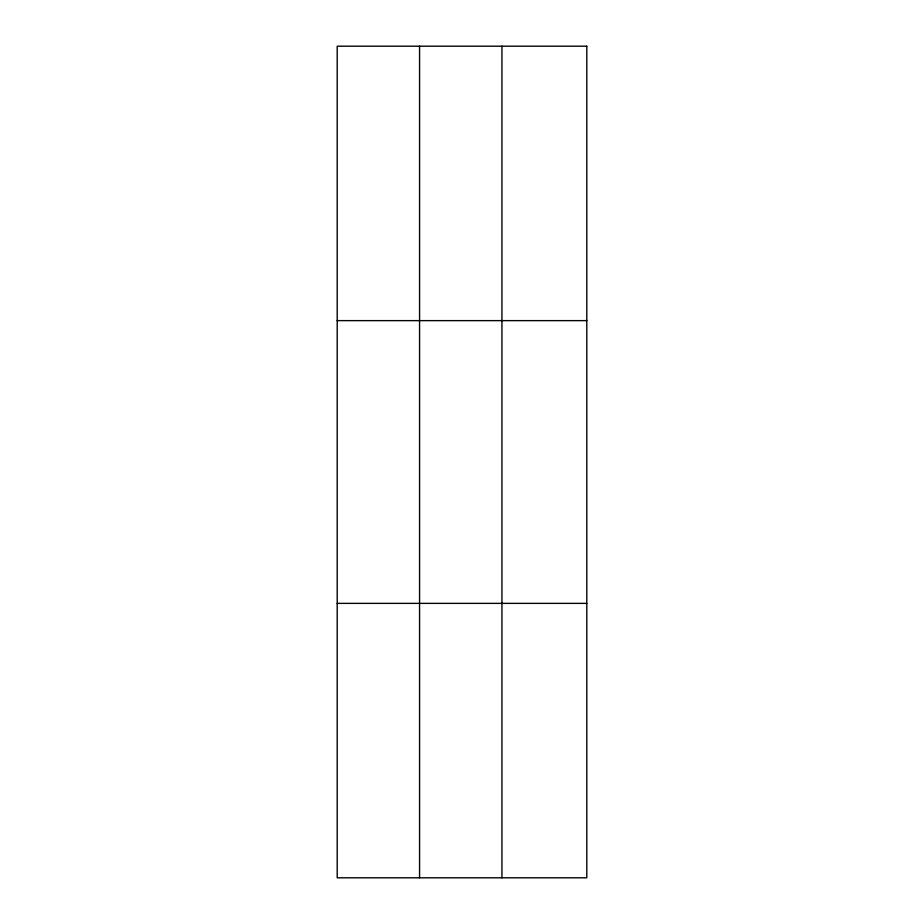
<?xml version="1.0" encoding="UTF-8"?>
<svg xmlns="http://www.w3.org/2000/svg" width="924" height="924" viewBox="0 0 924 924"><rect width="100%" height="100%" fill="white"/><g stroke="black" fill="none" stroke-linecap="round" stroke-linejoin="round"><path stroke-width="1.39" d="M419.565 877.8L419.565 46.2M501.94 877.8L501.94 46.2M337.202 320.628L586.798 320.628M337.202 603.372L586.798 603.372M586.798 46.2L586.798 877.8L337.202 877.8L337.202 46.2L586.798 46.2"/></g></svg>
